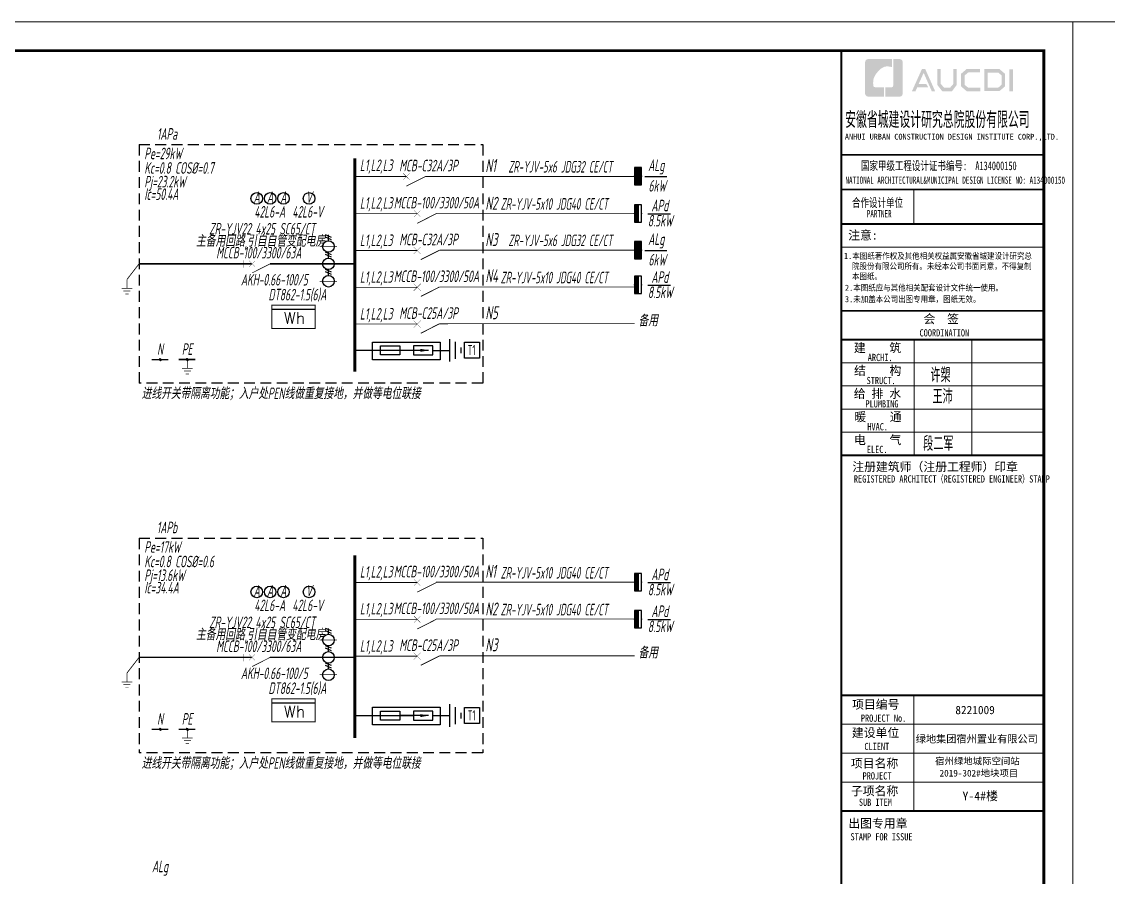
# Model space of a CAD drawing. Extents: x 5031545 to 5313844, y -886381 to -283477.
# Drawn here: x 5193398 to 5230969, y -737776 to -708181 of the extents above; entities that cross this region are included whole.
import ezdxf
from ezdxf.enums import TextEntityAlignment as Align

# ---------------------------------------------------------------- set-up
doc = ezdxf.new("R2010")
doc.units = 0
doc.header["$LTSCALE"] = 1000
doc.header["$MEASUREMENT"] = 0
doc.linetypes.add('DASH', pattern=[0.35, 0.25, -0.1])
doc.linetypes.add('DASH4', pattern=[0.1875, 0.125, -0.0625])
doc.layers.get('0').update_dxf_attribs({"linetype": 'CONTINUOUS'})
for name, color, linetype in [('!!电气', 1, 'CONTINUOUS'), ('DIM-照明', 7, 'CONTINUOUS'), ('ELEMENT', 3, 'CONTINUOUS'), ('EQUIP-箱柜', 3, 'CONTINUOUS'), ('PUB_TITLE', 4, 'CONTINUOUS'), ('WIRE-消防', 4, 'CONTINUOUS'), ('WIRE-照明', 2, 'CONTINUOUS'), ('图签文字', 4, 'CONTINUOUS'), ('照明平面文字层', 3, 'CONTINUOUS')]:
    doc.layers.add(name, color=color, linetype=linetype)
doc.layers.add('图框', color=147, linetype='CONTINUOUS', lineweight=20)
doc.layers.add('图签', color=147, linetype='CONTINUOUS', lineweight=18)
doc.styles.add('_SIMPLEX', font='SIMPLEX.shx', dxfattribs={"width": 0.8, "bigfont": 'GBCBIG.shx'})
doc.styles.add('_TCH_LABEL', font='COMPLEX', dxfattribs={"bigfont": 'GBCBIG'})
doc.styles.add('HT', font='simhei.ttf')
doc.styles.add('HZTXT', font='gbeitc.shx', dxfattribs={"width": 0.8, "height": 400, "bigfont": 'hztxt.shx'})
doc.styles.get("Standard").update_dxf_attribs({"font": 'gbenor.shx', "bigfont": 'gbcbig.shx'})
doc.styles.add('TSSD_Dimension', font='gbenor.shx', dxfattribs={"width": 0.7, "bigfont": 'tssdchn.shx'})
doc.styles.add('宋体', font='', dxfattribs={"height": 4})
doc.styles.add('建筑图签-1', font='simhei.ttf', dxfattribs={"width": 0.7})
doc.styles.add('建筑图签-2', font='TXT.shx', dxfattribs={"width": 0.5, "bigfont": 'HZTXT.shx'})
doc.styles.get('宋体').set_extended_font_data('SimSun')

# ---------------------------------------------------------------- blocks, each defined once
blk = doc.blocks.new('院标1')
h = blk.add_hatch(color=150)
h.dxf.hatch_style = 1
h.set_gradient(color1=(33, 113, 253), color2=(33, 113, 253), tint=1, name='INVCURVED')
edge = h.paths.add_edge_path()
edge.add_spline(control_points=[(116373, 648379), (116379, 648379), (116382, 648379), (116391, 648379), (116391, 648379), (116391, 648379), (116616, 648379), (116616, 648379), (116616, 648379), (116616, 648379), (116616, 648054), (116616, 648054), (116616, 648054), (116616, 648054), (116108, 648054), (116108, 648054), (116108, 648054), (116028, 648054), (115963, 648111), (115963, 648199), (115963, 648199), (115963, 648199), (115963, 649215), (115963, 649215), (115963, 649215), (115963, 649295), (116018, 649360), (116108, 649360), (116108, 649360), (116108, 649360), (116897, 649360), (116897, 649360), (116897, 649360), (116897, 649360), (116897, 649080), (116897, 649080), (116897, 649080), (116897, 649080), (116566, 649140), (116356, 648859), (116356, 648859), (116245, 648719), (116240, 648545), (116247, 648466), (116247, 648466), (116254, 648386), (116247, 648466), (116247, 648466), (116247, 648466), (116247, 648466), (116258, 648374), (116373, 648379)], knot_values=[0, 0, 0, 0, 0.071429, 0.071429, 0.071429, 0.107143, 0.142857, 0.142857, 0.142857, 0.178571, 0.214286, 0.214286, 0.214286, 0.25, 0.285714, 0.285714, 0.285714, 0.321429, 0.357143, 0.357143, 0.357143, 0.392857, 0.428571, 0.428571, 0.428571, 0.464286, 0.5, 0.5, 0.5, 0.535714, 0.571429, 0.571429, 0.571429, 0.607143, 0.642857, 0.642857, 0.642857, 0.678571, 0.714286, 0.714286, 0.714286, 0.75, 0.785714, 0.785714, 0.785714, 0.821429, 0.857143, 0.857143, 0.857143, 0.928571, 1, 1, 1, 1], degree=3, periodic=0)
h = blk.add_hatch(color=150)
h.dxf.hatch_style = 1
h.set_gradient(color1=(33, 113, 253), color2=(33, 113, 253), tint=1, name='INVCURVED')
edge = h.paths.add_edge_path()
edge.add_spline(control_points=[(117268, 649215), (117268, 649215), (117268, 648199), (117268, 648199), (117268, 648199), (117268, 648114), (117212, 648054), (117123, 648054), (117123, 648054), (117123, 648054), (116663, 648054), (116663, 648054), (116663, 648054), (116663, 648054), (116663, 648379), (116663, 648379), (116663, 648379), (116663, 648379), (116865, 648379), (116865, 648379), (116865, 648379), (116907, 648379), (116941, 648413), (116941, 648455), (116941, 648455), (116941, 648455), (116941, 649360), (116941, 649360), (116941, 649360), (116941, 649360), (117123, 649360), (117123, 649360), (117123, 649360), (117204, 649360), (117268, 649306), (117268, 649215)], knot_values=[0, 0, 0, 0, 0.1, 0.1, 0.1, 0.15, 0.2, 0.2, 0.2, 0.25, 0.3, 0.3, 0.3, 0.35, 0.4, 0.4, 0.4, 0.45, 0.5, 0.5, 0.5, 0.55, 0.6, 0.6, 0.6, 0.65, 0.7, 0.7, 0.7, 0.75, 0.8, 0.8, 0.8, 0.9, 1, 1, 1, 1], degree=3, periodic=0)
blk = doc.blocks.new('A$C1435328E')
at = {"layer": 'PUB_TITLE'}
h = blk.add_hatch(color=4, dxfattribs=at)
h.paths.add_polyline_path([(-1192, 56058), (-1066, 56058), (-1066, 55288), (-1192, 55288)])
h.paths.add_polyline_path([(-1944, 55942), (-1944, 55416), (-1584, 55416), (-1460, 55523), (-1460, 55841), (-1580, 55942)], flags=16)
h.paths.add_polyline_path([(-2062, 56060), (-2062, 55298), (-1540, 55298), (-1341, 55468), (-1341, 55896), (-1537, 56060)])
h.paths.add_polyline_path([(-2205, 56064), (-2205, 55948), (-2612, 55948), (-2745, 55837), (-2745, 55518), (-2612, 55415), (-2203, 55415), (-2203, 55293), (-2667, 55293), (-2869, 55468), (-2869, 55896), (-2671, 56064)])
h.paths.add_polyline_path([(-3688, 56062), (-3568, 56062), (-3568, 55551), (-3454, 55420), (-3243, 55420), (-3129, 55551), (-3129, 56062), (-3015, 56062), (-3015, 55514), (-3179, 55297), (-3517, 55297), (-3688, 55516)])
h.paths.add_polyline_path([(-4220, 56060), (-4103, 56060), (-3761, 55296), (-3877, 55296), (-4158, 55930), (-4333, 55542), (-4062, 55542), (-4001, 55427), (-4382, 55427), (-4441, 55294), (-4564, 55294)])
for points, const_width in [([(-7000, 50700), (0, 50700)], 70), ([(-7000, 49899), (0, 49899)], 35)]:
    blk.add_lwpolyline(points, dxfattribs=dict(const_width=const_width))
at = {"layer": '图框'}
for p, q in [((-7000, 53100), (0, 53100)), ((-7000, 53100), (0, 53100)), ((-7000, 51900), (0, 51900))]:
    blk.add_line(p, q, dxfattribs=at)
for points, const_width in [([(-7000, -700), (-7000, 56700)], 70), ([(-7000, 53100), (0, 53100)], 60), ([(-7000, 51900), (0, 51900)], 60), ([(-7000, 51900), (0, 51900)], 60), ([(-4500, 51900), (-4500, 50700)], 35), ([(-7000, 50700), (0, 50700)], 60), ([(-6992, 47700), (8, 47700)], 60), ([(-6992, 46700), (8, 46700)], 70), ([(-6992, 46700), (8, 46700)], 70), ([(-4492, 46700), (-4492, 42700)], 35), ([(-2492, 46700), (-2492, 42700)], 35), ([(-6992, 45900), (8, 45900)], 35), ([(-6992, 45100), (8, 45100)], 35), ([(-6992, 44300), (8, 44300)], 35), ([(-6992, 43500), (8, 43500)], 35), ([(-6992, 42700), (8, 42700)], 70), ([(-7000, 34400), (0, 34400)], 70), ([(-7000, 34400), (0, 34400)], 70), ([(-4500, 30400), (-4500, 34400)], 35), ([(-7000, 33400), (0, 33400)], 35), ([(-7000, 32400), (0, 32400)], 35), ([(-7000, 31400), (0, 31400)], 35), ([(0, 30400), (-7000, 30400)], 70)]:
    blk.add_lwpolyline(points, dxfattribs=dict(at, const_width=const_width))
blk.add_blockref('院标1', (-122149, -592949))
at = {"layer": 'PUB_TITLE', "style": 'HT', "width": 0.88}
for s, p in [('1.本图纸著作权及其他相关权益属安徽省城建设计研究总', (-6914, 49493)), ('院股份有限公司所有。未经本公司书面同意，不得复制', (-6635, 49139)), ('本图纸。', (-6635, 48789)), (' 2.本图纸应与其他相关配套设计文件统一使用。 ', (-7025, 48392)), ('3.未加盖本公司出图专用章，图纸无效。', (-6882, 47998))]:
    blk.add_text(s, height=210, dxfattribs=at).set_placement(p)
at = {"layer": '图签', "color": 154, "style": '宋体'}
for s, height, p in [('8221009', 286.7, (-3063, 33748)), ('绿地集团宿州置业有限公司', 258.01, (-4432, 32762)), ('宿州绿地城际空间站', 232.2, (-3762, 32009)), ('2019-302#地块项目', 232.21, (-3608, 31591))]:
    blk.add_text(s, height=height, dxfattribs=at).set_placement(p)
at = {"layer": '图签文字', "color": 7, "style": '建筑图签-1'}
for s, height, width, p in [('安徽省城建设计研究总院股份有限公司', 500, 0.55, (-6872, 54077)), ('国家甲级工程设计证书编号:  A134000150', 300, 0.7, (-6328, 52567)), ('合作设计单位', 300, 0.7, (-6635, 51290))]:
    blk.add_text(s, height=height, dxfattribs=dict(at, width=width)).set_placement(p)
at = {"layer": '图签文字', "linetype": 'Continuous', "style": '建筑图签-1', "width": 0.91}
blk.add_text('ANHUI URBAN CONSTRUCTION DESIGN INSTITUTE CORP.,LTD.', height=200, dxfattribs=at).set_placement((-6882, 53622))
at = {"layer": '图签文字', "style": '建筑图签-1'}
for s, width, p in [('NATIONAL ARCHITECTURAL&MUNICIPAL DESIGN LICENSE NO: A134000150', 0.6, (-6863, 52095)), ('PARTNER', 0.6, (-6125, 50934)), ('COORDINATION', 0.7, (-4300, 46813)), ('ARCHI.', 0.7, (-6091, 45962)), ('STRUCT.', 0.7, (-6130, 45165)), ('PLUMBING', 0.7, (-6171, 44358)), ('HVAC.', 0.7, (-6106, 43565)), ('ELEC.', 0.7, (-6122, 42780)), ('REGISTERED ARCHITECT（REGISTERED ENGINEER）STAMP', 0.7, (-6571, 41759)), ('PROJECT No.', 0.7, (-6330, 33485, -1799)), ('CLIENT', 0.7, (-6206, 32506)), ('PROJECT', 0.7, (-6271, 31487)), ('SUB ITEM', 0.7, (-6398, 30576)), ('STAMP FOR ISSUE', 0.7, (-6687, 29381))]:
    blk.add_text(s, height=250, dxfattribs=dict(at, width=width)).set_placement(p)
at = {"layer": '图签文字', "color": 7, "style": '建筑图签-1'}
for s, p in [('注意:', (-6769, 50163)), ('会  签', (-4165, 47268)), ('建    筑', (-6570, 46267)), ('结    构', (-6566, 45479)), ('给 排 水', (-6575, 44685)), ('暖    通', (-6557, 43882)), ('电    气', (-6567, 43082)), ('注册建筑师（注册工程师）印章', (-6625, 42154)), ('项目编号', (-6632, 33932)), ('建设单位', (-6640, 32955)), ('项目名称', (-6673, 31897)), ('子项名称', (-6673, 30940)), ('出图专用章', (-6764, 29818))]:
    blk.add_text(s, height=300, dxfattribs=at).set_placement(p)
at = {"layer": '图签文字', "color": 1, "style": '建筑图签-2', "width": 0.7}
for s, p in [('许槊', (-3925, 45228)), ('王沛', (-3854, 44487)), ('段二军', (-4176, 42857))]:
    blk.add_text(s, height=500, dxfattribs=at).set_placement(p)
at = {"layer": '图签文字', "color": 2, "style": '建筑图签-1'}
blk.add_text('Y-4#楼', height=300, dxfattribs=at).set_placement((-2817, 30767))
blk = doc.blocks.new('0114')
at = {"color": 3, "linetype": 'Continuous', "const_width": 0.3}
for points in [[(0, 0), (0, -4.58)], [(-2.75, -4.58), (2.75, -4.58)], [(-1.83, -6.01), (1.83, -6.01)], [(-0.86, -7.5), (0.86, -7.5)]]:
    blk.add_lwpolyline(points, dxfattribs=at)
blk = doc.blocks.new('*X30')
at = {"color": 0}
for p, q in [((197.1, 124.2), (199.7, 126.7)), ((197.2, 123.8), (200.1, 126.7)), ((197.2, 124.6), (199.2, 126.7)), ((197.3, 123.4), (200.4, 126.6)), ((197.3, 125.2), (198.6, 126.5)), ((197.4, 123.1), (200.7, 126.5)), ((197.5, 122.9), (201, 126.3)), ((197.7, 122.6), (201.2, 126.1)), ((197.9, 122.4), (201.4, 125.9)), ((198.1, 122.2), (201.6, 125.7)), ((198.4, 122), (201.8, 125.4)), ((198.7, 121.9), (201.9, 125.2)), ((199, 121.8), (202, 124.8)), ((199.4, 121.7), (202.1, 124.5)), ((199.8, 121.7), (202.1, 124.1)), ((200.3, 121.8), (202, 123.5)), ((201.2, 122.3), (201.6, 122.7))]:
    blk.add_line(p, q, dxfattribs=at)
blk = doc.blocks.new('HC000089')
at = {"color": 4, "linetype": 'Continuous', "const_width": 0.2}
blk.add_lwpolyline([(-1.8, -1.8, 0.198912), (0, -2.5, 0.198912), (1.8, -1.8, 0.198912), (2.5, 0, 0.198912), (1.8, 1.8, 0.198912), (0, 2.5, 0.198912), (-1.8, 1.8, 0.198912), (-2.5, 0, 0.198912)], format="xyb", close=True, dxfattribs=at)
at = {"color": 4}
blk.add_blockref('*X30', (-199.6, -124.2), dxfattribs=at)
blk = doc.blocks.new('A$C7C37685A')
at = {"layer": 'ELEMENT'}
for p, q in [((1135, -260), (1135, 260)), ((294, 104), (294, -104)), ((745, 104), (294, 104)), ((641, 0), (294, 0)), ((745, -104), (745, 104)), ((1264, -195), (1264, 195)), ((1394, -65), (1394, 65)), ((294, -104), (745, -104))]:
    blk.add_line(p, q, dxfattribs=at)
for points in [[(294, 0), (0, 0)], [(745, 0), (1135, 0)]]:
    blk.add_lwpolyline(points, dxfattribs=at)
for points in [[(658, 0), (450, -35), (450, 35), (658, 0)], [(450, 35), (658, 0), (450, -35), (450, 35)], [(450, -35), (450, 35), (658, 0), (450, 35)]]:
    blk.add_solid(points, dxfattribs=at)
blk = doc.blocks.new('A$C64190E90')
at = {"layer": 'DIM-照明', "color": 3}
blk.add_lwpolyline([(0, 104), (450, 104), (450, -104), (0, -104)], close=True, dxfattribs=at)
at = {"layer": 'DIM-照明'}
blk.add_blockref('A$C7C37685A', (466, 0), dxfattribs=at)
blk = doc.blocks.new('A$C5F6A5641')
at = {"layer": 'WIRE-照明', "color": 3}
for p, q in [((0, 0), (2337, 0)), ((0, -611), (0, 0)), ((2337, 0), (2337, -611)), ((2337, -611), (0, -611))]:
    blk.add_line(p, q, dxfattribs=at)
blk = doc.blocks.new('1107AA')
at = {"color": 3, "linetype": 'Continuous'}
for points, const_width in [([(0, -7.5), (-3.79, 0)], 0.3), ([(-1.25, 1.25), (1.25, -1.25)], 0.1), ([(1.25, 1.25), (-1.25, -1.25)], 0.1)]:
    blk.add_lwpolyline(points, dxfattribs=dict(at, const_width=const_width))
blk = doc.blocks.new('*X10')
at = {"color": 0}
for p, q in [((-250, 33), (-183, 100)), ((-250, 68), (-218, 100)), ((-247, 0), (-147, 100)), ((-212, 0), (-112, 100)), ((-177, 0), (-77, 100)), ((-141, 0), (-41, 100)), ((-106, 0), (-6, 100)), ((-71, 0), (29, 100)), ((-35, 0), (65, 100)), ((0, 0), (100, 100)), ((35, 0), (135, 100)), ((71, 0), (171, 100)), ((106, 0), (206, 100)), ((141, 0), (241, 100)), ((177, 0), (250, 73)), ((212, 0), (250, 38)), ((247, 0), (250, 3))]:
    blk.add_line(p, q, dxfattribs=at)
blk = doc.blocks.new('$equip$00001414')
for p, q in [((0.75, 0.6), (-0.75, 0.6)), ((-0.75, 0.6), (-0.75, 0)), ((-0.75, 0.3), (0.75, 0.3)), ((-0.75, 0), (0.75, 0)), ((0.75, 0), (0.75, 0.6))]:
    blk.add_line(p, q)
at = {"const_width": 0.3}
blk.add_lwpolyline([(-0.75, 0.15), (0.75, 0.15)], dxfattribs=at)
for p in [(-0.75, 0.3), (0, 0.6), (0, 0), (0.75, 0.3)]:
    blk.add_point(p)
at = {"xscale": 0.00300000000061118, "yscale": 0.00300000000061118, "zscale": 0.00300000000061118}
blk.add_blockref('*X10', (0, 0), dxfattribs=at)
at = {"style": '_TCH_LABEL', "flags": 9}
blk.add_attdef('A', (0, 0), '', height=0.00002, dxfattribs=at)
blk = doc.blocks.new('0923')
at = {"color": 3, "linetype": 'Continuous'}
for p, q in [((-5, -3.75), (-2.5, -3.75)), ((-4.61, -5), (-3.5, -2.5)), ((-3.56, -5), (-2.45, -2.5)), ((2.5, -3.75), (5, -3.75)), ((2.89, -5), (4, -2.5)), ((3.94, -5), (5.05, -2.5)), ((10, -3.75), (12.5, -3.75)), ((10.39, -5), (11.5, -2.5)), ((11.44, -5), (12.55, -2.5))]:
    blk.add_line(p, q, dxfattribs=at)
at = {"color": 3, "linetype": 'Continuous', "const_width": 0.3}
for points in [[(-7.5, 0), (-7.5, -7.5)], [(0, 0), (0, -7.5)], [(7.5, 0), (7.5, -7.5)]]:
    blk.add_lwpolyline(points, dxfattribs=at)
at = {"color": 3, "linetype": 'Continuous'}
for centre in [(-7.5, -3.75), (0, -3.75), (7.5, -3.75)]:
    blk.add_circle(centre, 2.5, dxfattribs=at)
blk = doc.blocks.new('$element$00000586')
blk.add_line((0.173, 0), (0.173, -1))
at = {"const_width": 0.0233}
blk.add_lwpolyline([(-0.267, 0), (0.267, 0), (0.267, -1), (-0.267, -1), (-0.267, 0)], dxfattribs=at)
at = {"style": '_SIMPLEX'}
blk.add_text('Wh', height=0.2667, rotation=270, dxfattribs=at).set_placement((-0.161, -0.281))
at = {"flags": 9}
blk.add_attdef('S', (0, 0), '', height=0.00000667, dxfattribs=at)
blk.add_attdef('S', (0, 0), '', height=0.00000667, dxfattribs=at)
blk.add_attdef('S', (0, 0), '', height=0.00000667, dxfattribs=at)
blk = doc.blocks.new('*X8')
at = {"color": 0}
for p, q in [((-250, 33), (-83, 200)), ((-250, 68), (-118, 200)), ((-250, 104), (-154, 200)), ((-250, 139), (-189, 200)), ((-250, 174), (-224, 200)), ((-247, 0), (-47, 200)), ((-212, 0), (-12, 200)), ((-177, 0), (23, 200)), ((-141, 0), (59, 200)), ((-106, 0), (94, 200)), ((-71, 0), (129, 200)), ((-35, 0), (165, 200)), ((0, 0), (200, 200)), ((35, 0), (235, 200)), ((71, 0), (250, 179)), ((106, 0), (250, 144)), ((141, 0), (250, 109)), ((177, 0), (250, 73)), ((212, 0), (250, 38)), ((247, 0), (250, 3))]:
    blk.add_line(p, q, dxfattribs=at)
blk = doc.blocks.new('$equip$00001421')
for p, q in [((0.75, 0.6), (-0.75, 0.6)), ((-0.75, 0.6), (-0.75, 0)), ((-0.75, 0), (0.75, 0)), ((0.75, 0), (0.75, 0.6))]:
    blk.add_line(p, q)
at = {"const_width": 0.6}
blk.add_lwpolyline([(-0.75, 0.3), (0.75, 0.3)], dxfattribs=at)
for p in [(-0.75, 0.3), (0, 0.6), (0, 0), (0.75, 0.3)]:
    blk.add_point(p)
at = {"xscale": 0.00300000000061118, "yscale": 0.00300000000061118, "zscale": 0.00300000000061118}
blk.add_blockref('*X8', (0, 0), dxfattribs=at)
at = {"style": '_TCH_LABEL', "flags": 9}
blk.add_attdef('A', (0, 0), '', height=0.00002, dxfattribs=at)

msp = doc.modelspace()

# ---------------------------------------------------------------- linework, layer by layer
at = {"color": 3, "linetype": 'Continuous'}
for points, const_width in [([(5206948, -716219.1), (5207198, -715969.1)], 10), ([(5206948, -715969.1), (5207198, -716219.1)], 10), ([(5207844.5, -716083.2), (5207198, -716410)], 30), ([(5201071.4, -716439.6), (5201071.4, -716690.9)], 10), ([(5206948, -717492), (5207198, -717242)], 10), ([(5206948, -717242), (5207198, -717492)], 10), ([(5207844.5, -717356.2), (5207198, -717683)], 30), ([(5206948, -718765), (5207198, -718515)], 10), ([(5206948, -718515), (5207198, -718765)], 10), ([(5207844.5, -718629.2), (5207198, -718956)], 30), ([(5201071.4, -730053.3), (5201071.4, -730304.6)], 10), ([(5206948, -730252.5), (5207198, -730002.5)], 10), ([(5206948, -730002.5), (5207198, -730252.5)], 10), ([(5207844.5, -730116.6), (5207198, -730443.4)], 30)]:
    msp.add_lwpolyline(points, dxfattribs=dict(at, const_width=const_width))
at = {"layer": 'DIM-照明', "color": 3, "linetype": 'DASH4', "ltscale": 3}
for p, q in [((5197455, -712432.4), (5209339.1, -712432.4)), ((5197455, -712432.4), (5197455, -720682.1)), ((5209339.1, -712432.4), (5209339.1, -720682.1)), ((5209339.1, -720682.1), (5197455, -720682.1)), ((5197455, -726046.1), (5209339.1, -726046.1)), ((5197455, -726046.1), (5197455, -733471.7)), ((5209339.1, -726046.1), (5209339.1, -733471.7)), ((5209339.1, -733471.7), (5197455, -733471.7))]:
    msp.add_line(p, q, dxfattribs=at)
at = {"layer": 'DIM-照明', "color": 7}
for p, q in [((5214940.1, -713536.3), (5215703.9, -713536.3)), ((5215041.9, -714821.1), (5215834.4, -714821.1)), ((5214940.1, -716094.1), (5215703.9, -716094.1)), ((5215041.9, -717297.4), (5215834.4, -717297.4)), ((5215041.9, -727581.5), (5215834.4, -727581.5)), ((5215041.9, -728854.5), (5215834.4, -728854.5))]:
    msp.add_line(p, q, dxfattribs=at)
at = {"layer": 'DIM-照明', "color": 3, "const_width": 100}
for points in [[(5204916.9, -712905.4), (5204916.9, -720285.4)], [(5204916.9, -726638.1), (5204916.9, -732956.5)]]:
    msp.add_lwpolyline(points, dxfattribs=at)
at = {"layer": 'DIM-照明', "color": 3, "linetype": 'Continuous'}
for points, const_width in [([(5204916.9, -713536.3), (5206698.8, -713536.3)], 28.8), ([(5207355.9, -713536.3), (5214591.6, -713536.3)], 28.8), ([(5204916.9, -714821.1), (5207073, -714821.1)], 28.8), ([(5207726.1, -714809.3), (5214591.6, -714809.3)], 28.8), ([(5204916.9, -716094.1), (5207073, -716094.1)], 28.8), ([(5207844.5, -716083.2), (5208136.8, -716083.2)], 28.8), ([(5207947.7, -716082.3), (5214591.6, -716082.3)], 28.8), ([(5197035.4, -717099.1), (5197455, -716556.6)], 28.8), ([(5197455, -716556.6), (5201349.3, -716556.6)], 49.9), ([(5201987.3, -716556.6), (5204865.5, -716556.6)], 49.9), ([(5204916.9, -717367), (5207073, -717367)], 28.8), ([(5207844.5, -717356.2), (5208136.8, -717356.2)], 28.8), ([(5207947.7, -717355.3), (5214591.6, -717355.3)], 28.8), ([(5204916.9, -718640), (5207073, -718640)], 28.8), ([(5207844.5, -718629.2), (5208136.8, -718629.2)], 28.8), ([(5207947.7, -718628.2), (5214591.6, -718628.2)], 28.8), ([(5197887.8, -719869.1), (5198468.3, -719869.1)], 47.5), ([(5198825.3, -719865), (5199405.7, -719865)], 47.5), ([(5204916.9, -719548.3), (5206969.6, -719548.3)], 47.2), ([(5204916.9, -727581.5), (5207073, -727581.5)], 28.8), ([(5207726.1, -727569.7), (5214591.6, -727569.7)], 28.8), ([(5204916.9, -728854.5), (5207073, -728854.5)], 28.8), ([(5207726.1, -728842.7), (5214591.6, -728842.7)], 28.8), ([(5197035.4, -730712.8), (5197455, -730170.3)], 28.8), ([(5197455, -730170.3), (5201349.3, -730170.3)], 49.9), ([(5201987.3, -730170.3), (5204865.5, -730170.3)], 49.9), ([(5204916.9, -730127.5), (5207073, -730127.5)], 28.8), ([(5207844.5, -730116.6), (5208136.8, -730116.6)], 28.8), ([(5207947.7, -730115.7), (5214591.6, -730115.7)], 28.8), ([(5204916.9, -732182.8), (5206969.6, -732182.8)], 47.2), ([(5197887.8, -732658.8), (5198468.3, -732658.8)], 47.5), ([(5198825.3, -732654.7), (5199405.7, -732654.7)], 47.5)]:
    msp.add_lwpolyline(points, dxfattribs=dict(at, const_width=const_width))
at = {"layer": 'ELEMENT', "linetype": 'ByBlock'}
for centre in [(5201526.1, -714292.7), (5201988.2, -714292.7), (5202450.2, -714292.7), (5203333.5, -714292.7), (5201526.1, -727906.4), (5201988.2, -727906.4), (5202450.2, -727906.4), (5203333.5, -727906.4)]:
    msp.add_circle(centre, 201, dxfattribs=at)
at = {"layer": '图框'}
for points in [[(5145643.6, -708181), (5229743.6, -708181), (5229743.6, -767581), (5145643.6, -767581)], [(5229743.6, -708181), (5313843.6, -708181), (5313843.6, -767581), (5229743.6, -767581)]]:
    msp.add_lwpolyline(points, close=True, dxfattribs=at)
at = {"layer": '图框', "const_width": 100}
msp.add_lwpolyline([(5228743.6, -766581), (5228743.6, -709181), (5148143.6, -709181), (5148143.6, -766581)], close=True, dxfattribs=at)
at = {"layer": '照明平面文字层', "color": 7}
for points in [[(5208709.7, -719269.2), (5209223.7, -719269.2), (5209223.7, -719817), (5208709.7, -719817)], [(5208709.7, -731903.7), (5209223.7, -731903.7), (5209223.7, -732451.5), (5208709.7, -732451.5)]]:
    msp.add_lwpolyline(points, close=True, dxfattribs=at)

# ---------------------------------------------------------------- block references
at = {"layer": '!!电气'}
msp.add_blockref('A$C1435328E', (5228743.6, -765881), dxfattribs=at)
at = {"layer": 'DIM-照明', "linetype": 'Continuous', "rotation": 90}
for p, xscale, yscale, zscale in [((5206698.8, -713536.3), 87.60960006713867, 87.60960006713867, 87.60960006713867), ((5207073, -714821.1), 87.60960006713867, 87.60960006713867, 87.60960006713867), ((5201363.1, -716556.6), 83.2291202545166, 83.2291202545166, 83.2291202545166), ((5207073, -727581.5), 87.60960006713867, 87.60960006713867, 87.60960006713867), ((5207073, -728854.5), 87.60960006713867, 87.60960006713867, 87.60960006713867), ((5201363.1, -730170.3), 83.2291202545166, 83.2291202545166, 83.2291202545166)]:
    msp.add_blockref('1107AA', p, dxfattribs=dict(at, xscale=xscale, yscale=yscale, zscale=zscale))
at = {"layer": 'DIM-照明', "color": 3, "linetype": 'Continuous', "xscale": -66.50000000000003, "yscale": 66.5, "zscale": 66.49999999999999, "rotation": 1.643353773062017e-06}
for p in [(5197035.4, -717099.1), (5197035.4, -730712.8)]:
    msp.add_blockref('0114', p, dxfattribs=at)
at = {"layer": 'DIM-照明', "xscale": 14.62999999523163, "yscale": 14.62999999523163, "zscale": 14.62999999523163}
for p in [(5198190, -719869.3), (5199126.5, -719869.3), (5198190, -732658.9), (5199126.5, -732658.9)]:
    msp.add_blockref('HC000089', p, dxfattribs=at)
at = {"layer": 'DIM-照明', "linetype": 'DASH', "xscale": -66.50000000000003, "yscale": 66.5, "zscale": 66.49999999999999, "rotation": 1.643353773062017e-06}
for p in [(5199126.4, -719865), (5199126.4, -732654.7)]:
    msp.add_blockref('0114', p, dxfattribs=at)
at = {"layer": 'ELEMENT', "linetype": 'ByBlock'}
for name, p, xscale, yscale, zscale, rotation in [('0923', (5203703.7, -716556.6), 80.11444089422005, 80.11444089422005, 80.11444089422005, 89.9999984630715), ('$element$00000586', (5202041.6, -718388.6), 1499.999999996973, 1499.999999996973, 1499.999999996973, 90), ('0923', (5203703.7, -730170.3), 80.11444089422005, 80.11444089422005, 80.11444089422005, 89.9999984630715), ('$element$00000586', (5202041.6, -732002.3), 1499.999999996973, 1499.999999996973, 1499.999999996973, 90)]:
    msp.add_blockref(name, p, dxfattribs=dict(at, xscale=xscale, yscale=yscale, zscale=zscale, rotation=rotation))
at = {"layer": 'EQUIP-箱柜', "xscale": 400, "yscale": 400, "zscale": 400}
for name, p, rotation in [('$equip$00001421', (5214831.6, -713524.5), 90), ('$equip$00001414', (5214591.6, -714809.3), 270), ('$equip$00001421', (5214831.6, -716082.3), 90), ('$equip$00001414', (5214591.6, -717285.6), 270), ('$equip$00001414', (5214591.6, -727569.7), 270), ('$equip$00001414', (5214591.6, -728842.7), 270)]:
    msp.add_blockref(name, p, dxfattribs=dict(at, rotation=rotation))
at = {"layer": 'WIRE-消防'}
for p in [(5205524.3, -719260.2), (5205524.3, -731894.7)]:
    msp.add_blockref('A$C5F6A5641', p, dxfattribs=at)
at = {"layer": 'WIRE-照明', "xscale": 1.5, "yscale": 1.5, "zscale": 1.5}
for p in [(5205802.6, -719548.3), (5205802.6, -732182.8)]:
    msp.add_blockref('A$C64190E90', p, dxfattribs=at)

# ---------------------------------------------------------------- texts
at = {"layer": 'DIM-照明', "color": 7, "linetype": 'Continuous', "style": 'HZTXT'}
for s, width, p in [('1APa', 0.7, (5198422.7, -712061.5)), ('ZR-YJV-5x6 JDG32 CE/CT', 0.654, (5212024, -713197.7)), ('ZR-YJV-5x10 JDG40 CE/CT', 0.654, (5211813.6, -714482.5)), ('ZR-YJV22 4x25 SC65/CT', 0.7, (5201713, -715341)), ('主备用回路,引自自管变配电房', 0.65, (5201654.4, -715786.5)), ('ZR-YJV-5x6 JDG32 CE/CT', 0.654, (5212024, -715743.7)), ('MCCB-100/3300/63A', 0.7, (5201598.1, -716170.3)), ('ZR-YJV-5x10 JDG40 CE/CT', 0.654, (5211813.6, -717028.4)), ('1APb', 0.7, (5198422.7, -725675.2)), ('ZR-YJV-5x10 JDG40 CE/CT', 0.654, (5211813.6, -727242.9)), ('ZR-YJV-5x10 JDG40 CE/CT', 0.654, (5211813.6, -728515.9)), ('ZR-YJV22 4x25 SC65/CT', 0.7, (5201713, -728954.7)), ('主备用回路,引自自管变配电房', 0.65, (5201654.4, -729400.2)), ('MCCB-100/3300/63A', 0.7, (5201598.1, -729784)), ('ALg', 0.7, (5198181.7, -737460))]:
    msp.add_text(s, height=400, dxfattribs=dict(at, width=width)).set_placement(p, align=Align.MIDDLE)
at = {"layer": 'DIM-照明', "color": 7, "linetype": 'Continuous', "style": 'HZTXT', "width": 0.7}
for s, p in [('Pe=29kW', (5197638.3, -712937.5)), ('Kc=0.8 COS%%C=0.7', (5197638.3, -713439.1)), ('L1,L2,L3', (5205092.8, -713344.3)), ('MCB-C32A/3P', (5206453.2, -713355.6)), ('Pj=23.2kW', (5197638.3, -713913.1)), ('Ic=50.4A', (5197638.3, -714345)), ('L1,L2,L3', (5205092.8, -714649.4)), ('MCCB-100/3300/50A', (5206265, -714640.4)), ('L1,L2,L3', (5205092.8, -715938.8)), ('MCB-C32A/3P', (5206453.2, -715913.3)), ('L1,L2,L3', (5205092.8, -717211.8)), ('MCCB-100/3300/50A', (5206265, -717186.3)), ('AKH-0.66-100/5', (5200974.7, -717306.3)), ('DT862-1.5(6)A', (5201930.1, -717821.1)), ('L1,L2,L3', (5205092.8, -718484.8)), ('MCB-C25A/3P', (5206453.2, -718459.3)), ('N', (5198080.3, -719706.4)), ('PE', (5198934.3, -719706.4)), ('进线开关带隔离功能；入户处PEN线做重复接地，并做等电位联接', (5197542.7, -721235.6)), ('Pe=17kW', (5197638.3, -726551.2)), ('Kc=0.8 COS%%C=0.6', (5197638.3, -727052.8)), ('Pj=13.6kW', (5197638.3, -727526.8)), ('L1,L2,L3', (5205092.8, -727409.8)), ('MCCB-100/3300/50A', (5206265, -727400.8)), ('Ic=34.4A', (5197638.3, -727958.7)), ('L1,L2,L3', (5205092.8, -728682.8)), ('MCCB-100/3300/50A', (5206265, -728673.8)), ('L1,L2,L3', (5205092.8, -729972.2)), ('MCB-C25A/3P', (5206453.2, -729946.8)), ('AKH-0.66-100/5', (5200974.7, -730920)), ('DT862-1.5(6)A', (5201930.1, -731434.8)), ('N', (5198080.3, -732496.1)), ('PE', (5198934.3, -732496.1)), ('进线开关带隔离功能；入户处PEN线做重复接地，并做等电位联接', (5197542.7, -734025.2))]:
    msp.add_text(s, height=400, dxfattribs=at).set_placement(p)
at = {"layer": 'DIM-照明', "color": 7, "style": 'HZTXT', "width": 0.7}
for s, height, p in [('N1', 450, (5209431.8, -713383.9)), ('ALg', 400, (5215059.1, -713343.3)), ('6kW', 400, (5215071.9, -714057.2)), ('N2', 450, (5209431.8, -714686.5)), ('APd', 400, (5215171.1, -714738.8)), ('8.5kW', 400, (5215050.7, -715263.2)), ('N3', 450, (5209431.8, -715941.6)), ('ALg', 400, (5215059.1, -715901)), ('6kW', 400, (5215071.9, -716614.9)), ('N4', 450, (5209431.8, -717195)), ('APd', 400, (5215171.1, -717215.1)), ('8.5kW', 400, (5215050.7, -717739.5)), ('N5', 450, (5209431.8, -718472.7)), ('备用', 400, (5214722.2, -718716.3)), ('N1', 450, (5209431.8, -727417.3)), ('APd', 400, (5215171.1, -727499.2)), ('8.5kW', 400, (5215050.7, -728023.7)), ('N2', 450, (5209431.8, -728719.9)), ('APd', 400, (5215171.1, -728772.2)), ('8.5kW', 400, (5215050.7, -729296.7)), ('N3', 450, (5209431.8, -729960.2)), ('备用', 400, (5214722.2, -730203.7))]:
    msp.add_text(s, height=height, dxfattribs=at).set_placement(p)
at = {"layer": 'DIM-照明', "color": 7, "linetype": 'Continuous', "style": 'HZTXT', "width": 0.7}
for s, p in [('A', (5201415.2, -714248.5)), ('A', (5201877.2, -714248.5)), ('A', (5202339.3, -714248.5)), ('V', (5203222.6, -714248.5)), ('42L6-A', (5201441.3, -714755.5)), ('42L6-V', (5202754.7, -714755.5)), ('A', (5201415.2, -727862.2)), ('A', (5201877.2, -727862.2)), ('A', (5202339.3, -727862.2)), ('V', (5203222.6, -727862.2)), ('42L6-A', (5201441.3, -728369.2)), ('42L6-V', (5202754.7, -728369.2))]:
    msp.add_text(s, height=400, dxfattribs=at).set_placement(p, align=Align.MIDDLE_LEFT)
at = {"layer": '照明平面文字层', "color": 7, "style": 'TSSD_Dimension', "width": 0.7}
for p in [(5208819.3, -719714.3), (5208819.3, -732348.8)]:
    msp.add_text('T1', height=350, dxfattribs=at).set_placement(p)

doc.saveas('drawing.dxf')
